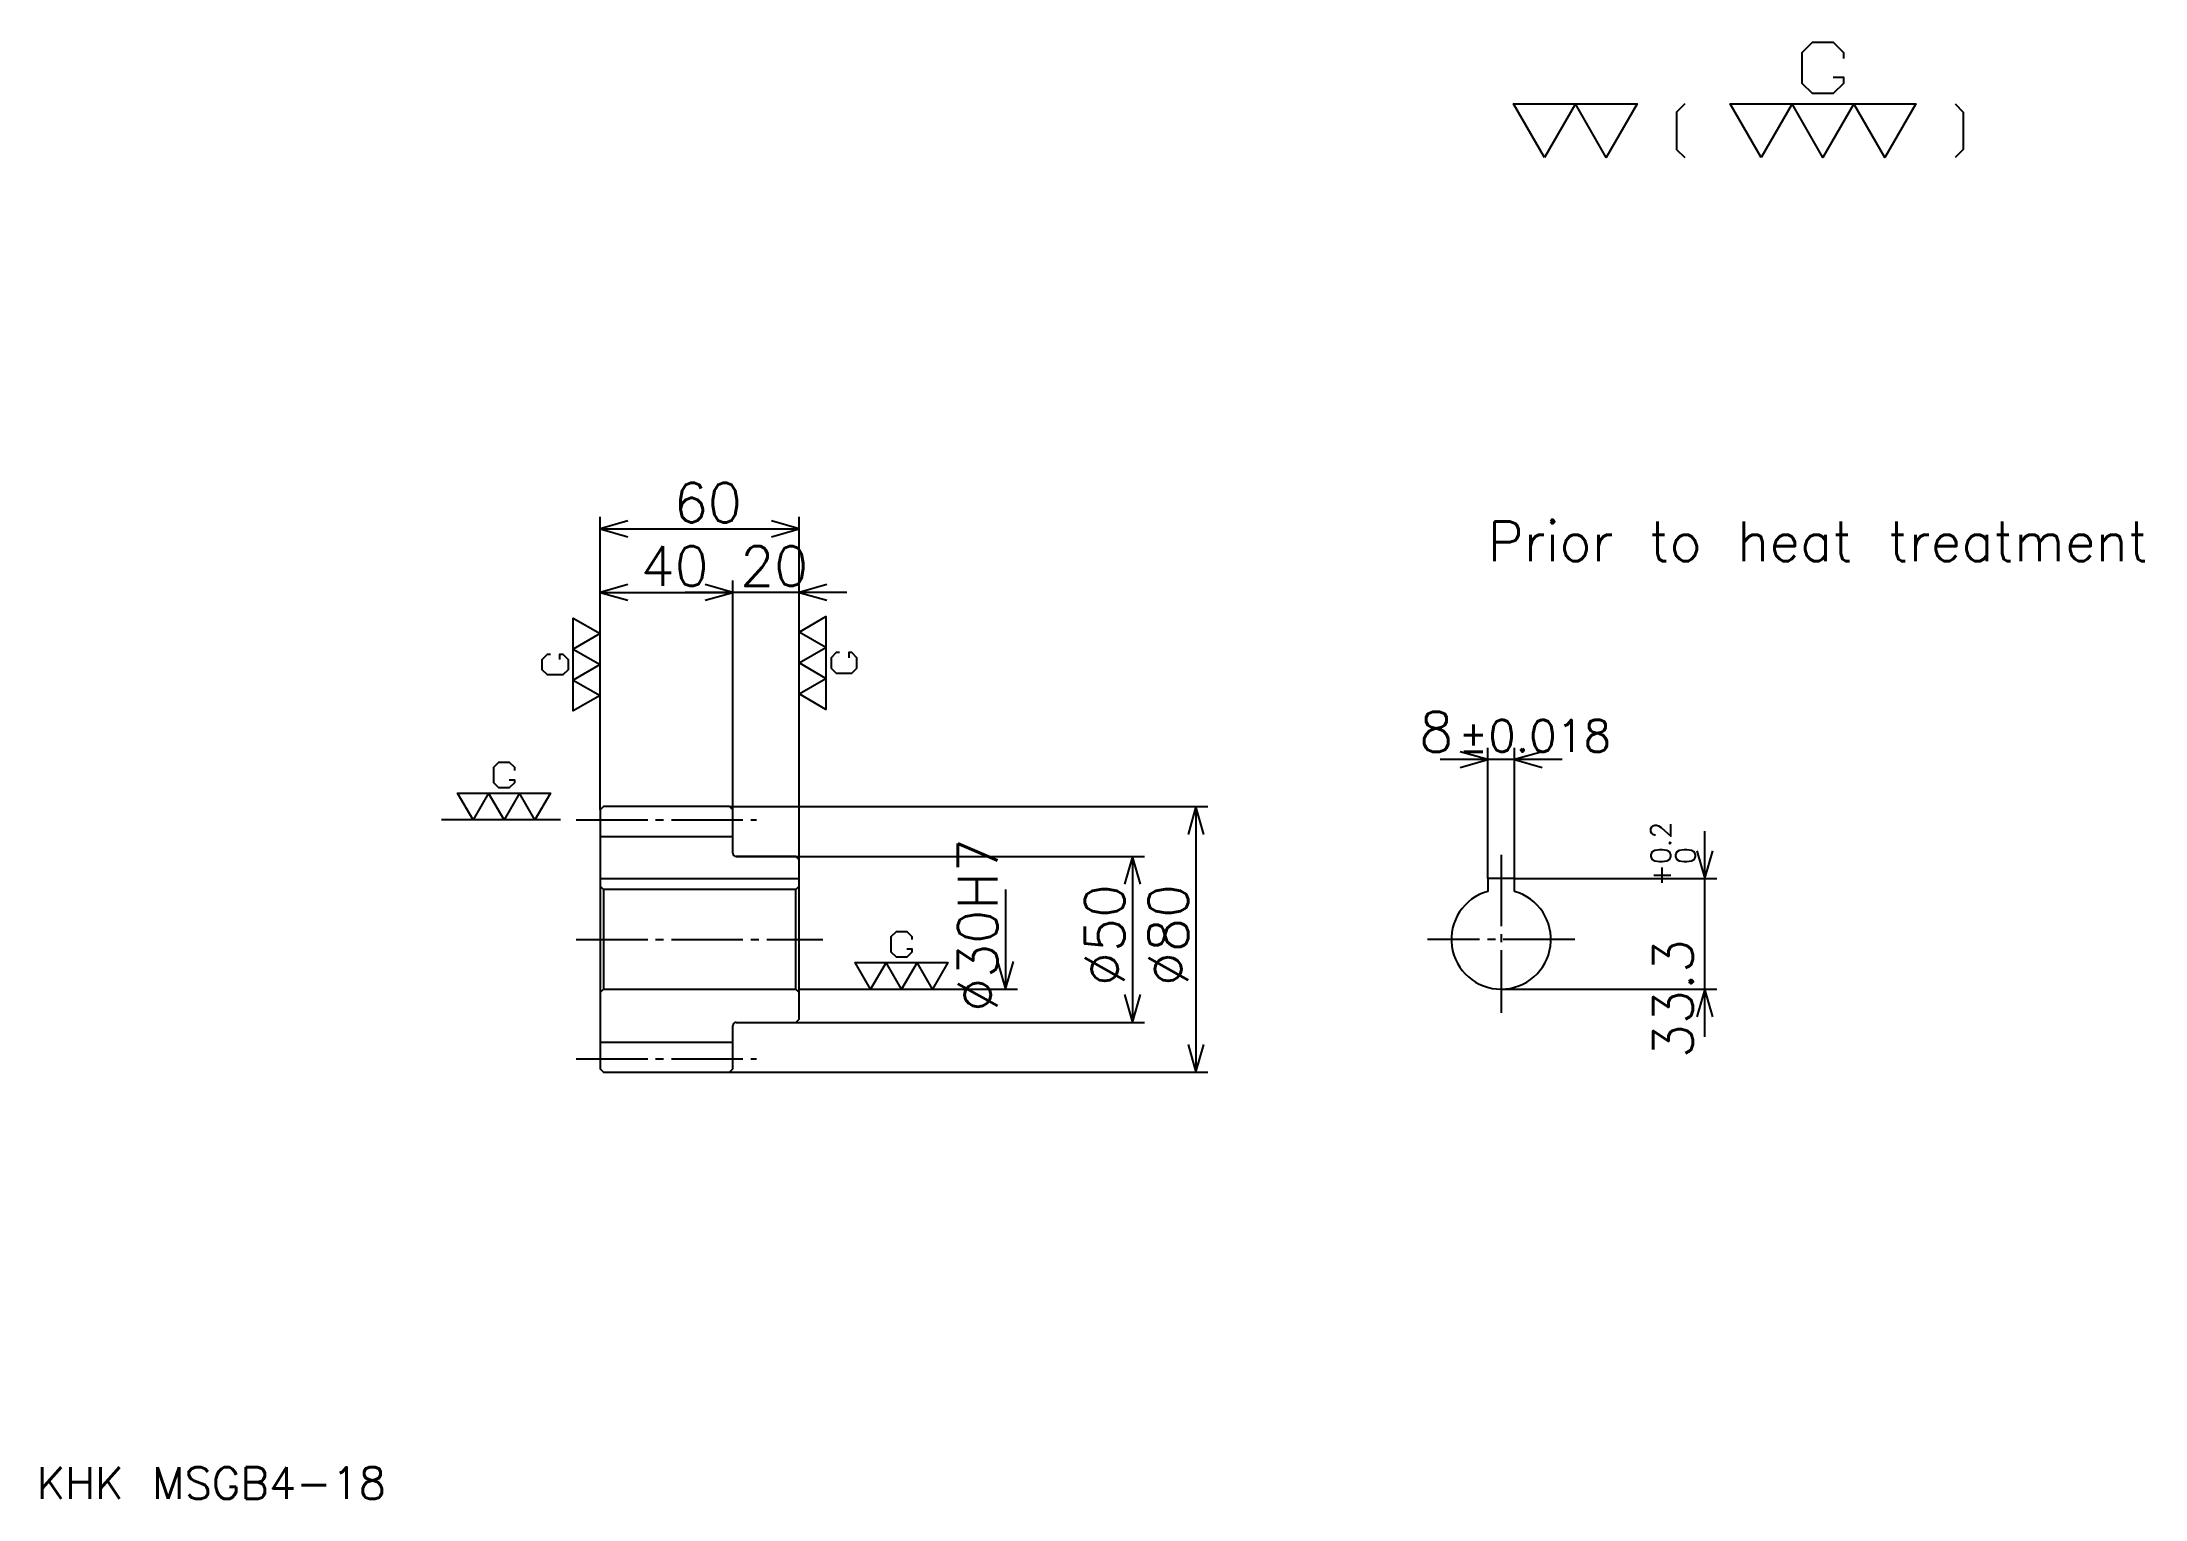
# Model space of a CAD drawing. Extents: x 26 to 659, y 26 to 465.
import ezdxf

# ---------------------------------------------------------------- set-up
doc = ezdxf.new("R2010")
doc.units = 0
doc.linetypes.add('DASHDOT', pattern=[28.695651, 21.521739, -2.391304, 2.391304, -2.391304])
doc.layers.get('0').update_dxf_attribs({"linetype": 'CONTINUOUS'})
doc.layers.add('DASHDOT', color=6, linetype='DASHDOT')
doc.styles.add('KANJI', font='TXT', dxfattribs={"bigfont": 'BIGFONT'})

msp = doc.modelspace()

# ---------------------------------------------------------------- linework, layer by layer
at = {"color": 5}
for p, q in [((193.695663, 234.891312), (193.695663, 322.17392)), ((193.695663, 318.586975), (253.695663, 318.586975)), ((253.695663, 234.891312), (253.695663, 322.17392)), ((193.695663, 299.456543), (233.695663, 299.456543)), ((268.043488, 299.456543), (219.347839, 299.456543)), ((233.695663, 234.891312), (233.695663, 303.043488)), ((483.565247, 249.060883), (446.869568, 249.060883)), ((461.217407, 213.191315), (461.217407, 252.647827)), ((469.217407, 213.191315), (469.217407, 252.647827)), ((193.695663, 233.891312), (193.695663, 234.891312)), ((232.695663, 234.891312), (253.695663, 234.891312)), ((233.695663, 233.891312), (233.695663, 234.891312)), ((253.695663, 234.891312), (376.847839, 234.891312)), ((253.695663, 218.891312), (253.695663, 234.891312)), ((373.260864, 234.891312), (373.260864, 154.891312)), ((526.608704, 165.543488), (526.608704, 227.539139)), ((234.695663, 219.891312), (253.695663, 219.891312)), ((253.695663, 219.891312), (357.717407, 219.891312)), ((354.130432, 219.891312), (354.130432, 169.891312)), ((315.869568, 209.891312), (315.869568, 179.891312)), ((469.217407, 213.191315), (530.195618, 213.191315)), ((253.695663, 179.891312), (319.456543, 179.891312)), ((465.217407, 179.891312), (530.195618, 179.891312)), ((234.695663, 169.891312), (253.695663, 169.891312)), ((253.695663, 169.891312), (357.717407, 169.891312)), ((232.695663, 154.891312), (253.695663, 154.891312)), ((253.695663, 154.891312), (376.847839, 154.891312))]:
    msp.add_line(p, q, dxfattribs=at)
at = {"color": 7}
msp.add_line((181.739136, 230.891312), (145.869568, 230.891312), dxfattribs=at)
at = {"color": 4}
for p, q in [((193.695663, 225.891312), (233.695663, 225.891312)), ((193.695663, 213.191315), (253.695663, 213.191315)), ((194.695663, 209.891312), (194.695663, 179.891312)), ((252.695663, 209.891312), (253.695663, 210.891312)), ((252.695663, 179.891312), (253.695663, 178.891312)), ((193.695663, 163.891312), (233.695663, 163.891312))]:
    msp.add_line(p, q, dxfattribs=at)
at = {"color": 7}
for points in [[(565.304321, 454.682617), (568.413025, 454.682617), (568.413025, 452.817383), (565.304321, 449.70871), (559.086975, 449.70871), (555.978271, 452.817383), (555.978271, 462.143494), (559.086975, 465.252167), (565.304321, 465.252167), (568.413025, 462.143494), (568.413025, 460.278259)], [(478.260864, 430.434784), (468.934784, 446.600006), (506.239136, 446.600006), (496.913025, 430.434784), (487.586945, 446.600006), (478.260864, 430.434784)], [(520.539124, 446.600006), (518.052185, 444.113037), (518.052185, 432.921753), (520.539124, 430.434784)], [(543.543457, 430.434784), (534.217407, 446.600006), (590.173889, 446.600006), (580.847839, 430.434784), (571.521729, 446.600006), (562.195679, 430.434784), (552.869568, 446.600006), (543.543457, 430.434784)], [(601.986938, 446.600006), (604.473877, 444.113037), (604.473877, 432.921753), (601.986938, 430.434784)], [(193.695663, 268.369568), (185.613052, 263.706543), (185.613052, 291.684784), (193.695663, 287.021759), (185.613052, 282.358704), (193.695663, 277.695679), (185.613052, 273.032623), (193.695663, 268.369568)], [(253.695663, 287.5), (261.778259, 292.163055), (261.778259, 264.184784), (253.695663, 268.847839), (261.778259, 273.510864), (253.695663, 278.17392), (261.778259, 282.836975), (253.695663, 287.5)], [(181.571747, 279.25), (181.571747, 280.804352), (182.504364, 280.804352), (184.058701, 279.25), (184.058701, 276.141296), (182.504364, 274.586975), (177.841309, 274.586975), (176.286972, 276.141296), (176.286972, 279.25), (177.841309, 280.804352), (178.773926, 280.804352)], [(265.81958, 281.282623), (264.886963, 281.282623), (263.332611, 279.728271), (263.332611, 276.619568), (264.886963, 275.065216), (269.550018, 275.065216), (271.10437, 276.619568), (271.10437, 279.728271), (269.550018, 281.282623), (268.617401, 281.282623), (268.617401, 279.728271)], [(166.315231, 243.015228), (167.869583, 243.015228), (167.869583, 242.082611), (166.315231, 240.528259), (163.206543, 240.528259), (161.652191, 242.082611), (161.652191, 246.745667), (163.206543, 248.300003), (166.315231, 248.300003), (167.869583, 246.745667), (167.869583, 245.813049)], [(155.434799, 230.891312), (150.771759, 238.973923), (178.750015, 238.973923), (174.086975, 230.891312), (169.42392, 238.973923), (164.76088, 230.891312), (160.097839, 238.973923), (155.434799, 230.891312)], [(286.097839, 192.015228), (287.652191, 192.015228), (287.652191, 191.082611), (286.097839, 189.528275), (282.989136, 189.528275), (281.434784, 191.082611), (281.434784, 195.745667), (282.989136, 197.300003), (286.097839, 197.300003), (287.652191, 195.745667), (287.652191, 194.813049)], [(275.217407, 179.891312), (270.554352, 187.973923), (298.532623, 187.973923), (293.869568, 179.891312), (289.206543, 187.973923), (284.543488, 179.891312), (279.880432, 187.973923), (275.217407, 179.891312)]]:
    msp.add_lwpolyline(points, dxfattribs=at)
at = {"color": 5}
for points in [[(202.065231, 320.978271), (193.695663, 318.586975), (202.065231, 316.195679)], [(245.326096, 316.195679), (253.695663, 318.586975), (245.326096, 320.978271)], [(202.065231, 301.847839), (193.695663, 299.456543), (202.065231, 297.065216)], [(225.326096, 297.065216), (233.695663, 299.456543), (225.326096, 301.847839)], [(225.326096, 297.065216), (233.695663, 299.456543), (225.326096, 301.847839)], [(262.065247, 301.847839), (253.695663, 299.456543), (262.065247, 297.065216)], [(452.847839, 246.669571), (461.217407, 249.060883), (452.847839, 251.452179)], [(477.586975, 251.452179), (469.217407, 249.060883), (477.586975, 246.669571)], [(375.652191, 226.521744), (373.260864, 234.891312), (370.869568, 226.521744)], [(356.521759, 211.521744), (354.130432, 219.891312), (351.739136, 211.521744)], [(524.217407, 221.560883), (526.608704, 213.191315), (529, 221.560883)], [(313.478271, 188.26088), (315.869568, 179.891312), (318.260864, 188.26088)], [(351.739136, 178.26088), (354.130432, 169.891312), (356.521759, 178.26088)], [(529, 171.521744), (526.608704, 179.891312), (524.217407, 171.521744)], [(370.869568, 163.26088), (373.260864, 154.891312), (375.652191, 163.26088)]]:
    msp.add_lwpolyline(points, dxfattribs=at)
at = {"color": 4}
for points in [[(233.695663, 220.891312), (233.695663, 233.891312), (232.695663, 234.891312), (194.695663, 234.891312), (193.695663, 233.891312), (193.695663, 178.891312)], [(234.695663, 169.891312), (252.695663, 169.891312), (253.695663, 170.891312), (253.695663, 218.891312), (252.695663, 219.891312), (234.695663, 219.891312)], [(193.695663, 178.891312), (194.695663, 179.891312), (252.695663, 179.891312), (252.695663, 209.891312), (194.695663, 209.891312), (193.695663, 210.891312)], [(469.217407, 209.348145), (469.217407, 213.191315), (461.217407, 213.191315), (461.217407, 209.348145)], [(193.695663, 178.891312), (193.695663, 155.891312), (194.695663, 154.891312), (232.695663, 154.891312), (233.695663, 155.891312), (233.695663, 168.891312)]]:
    msp.add_lwpolyline(points, dxfattribs=at)
for centre, radius, start, end in [((234.695663, 220.891312), 1, 180, 270), ((465.217407, 194.891312), 15, 105.466010323, 74.533989677), ((234.695663, 168.891312), 1, 90, 180)]:
    msp.add_arc(centre, radius, start, end, dxfattribs=at)
at = {"layer": 'DASHDOT', "color": 7}
for p, q in [((186.521744, 230.891312), (240.869568, 230.891312)), ((465.217407, 220.365219), (465.217407, 172.717392)), ((186.521744, 194.891312), (260.869568, 194.891312)), ((487.391296, 194.891312), (443.043488, 194.891312)), ((186.521744, 158.891312), (240.869568, 158.891312))]:
    msp.add_line(p, q, dxfattribs=at)

# ---------------------------------------------------------------- texts
at = {"color": 7, "style": 'KANJI'}
for s, height, p in [('60', 11.956522, (215.92392, 320.5)), ('Prior to heat treatment', 11.956522, (461.217407, 308.843475)), ('40', 11.956522, (205.92392, 301.369568)), ('20', 11.956522, (235.92392, 301.369568)), ('8', 11.956522, (440.536743, 251.452179)), ('%%p0.018', 9.565217, (452.372253, 251.452179)), ('KHK MSGB4-18', 9.565217, (23.913044, 26.304348))]:
    msp.add_text(s, height=height, dxfattribs=at).set_placement(p)
for s, height, p in [('0.2', 5.978261, (516.32605, 217.5672)), ('%%c30H7', 11.956522, (313.478271, 173.070663)), ('0', 5.978261, (523.739136, 217.5672)), ('+', 5.978261, (516.32605, 210.871536)), ('%%c50', 11.956522, (351.739136, 180.842407)), ('%%c80', 11.956522, (370.869568, 180.842407)), ('33.3', 11.956522, (523.021729, 159.118988))]:
    msp.add_text(s, height=height, rotation=90, dxfattribs=at).set_placement(p)

doc.saveas('drawing.dxf')
